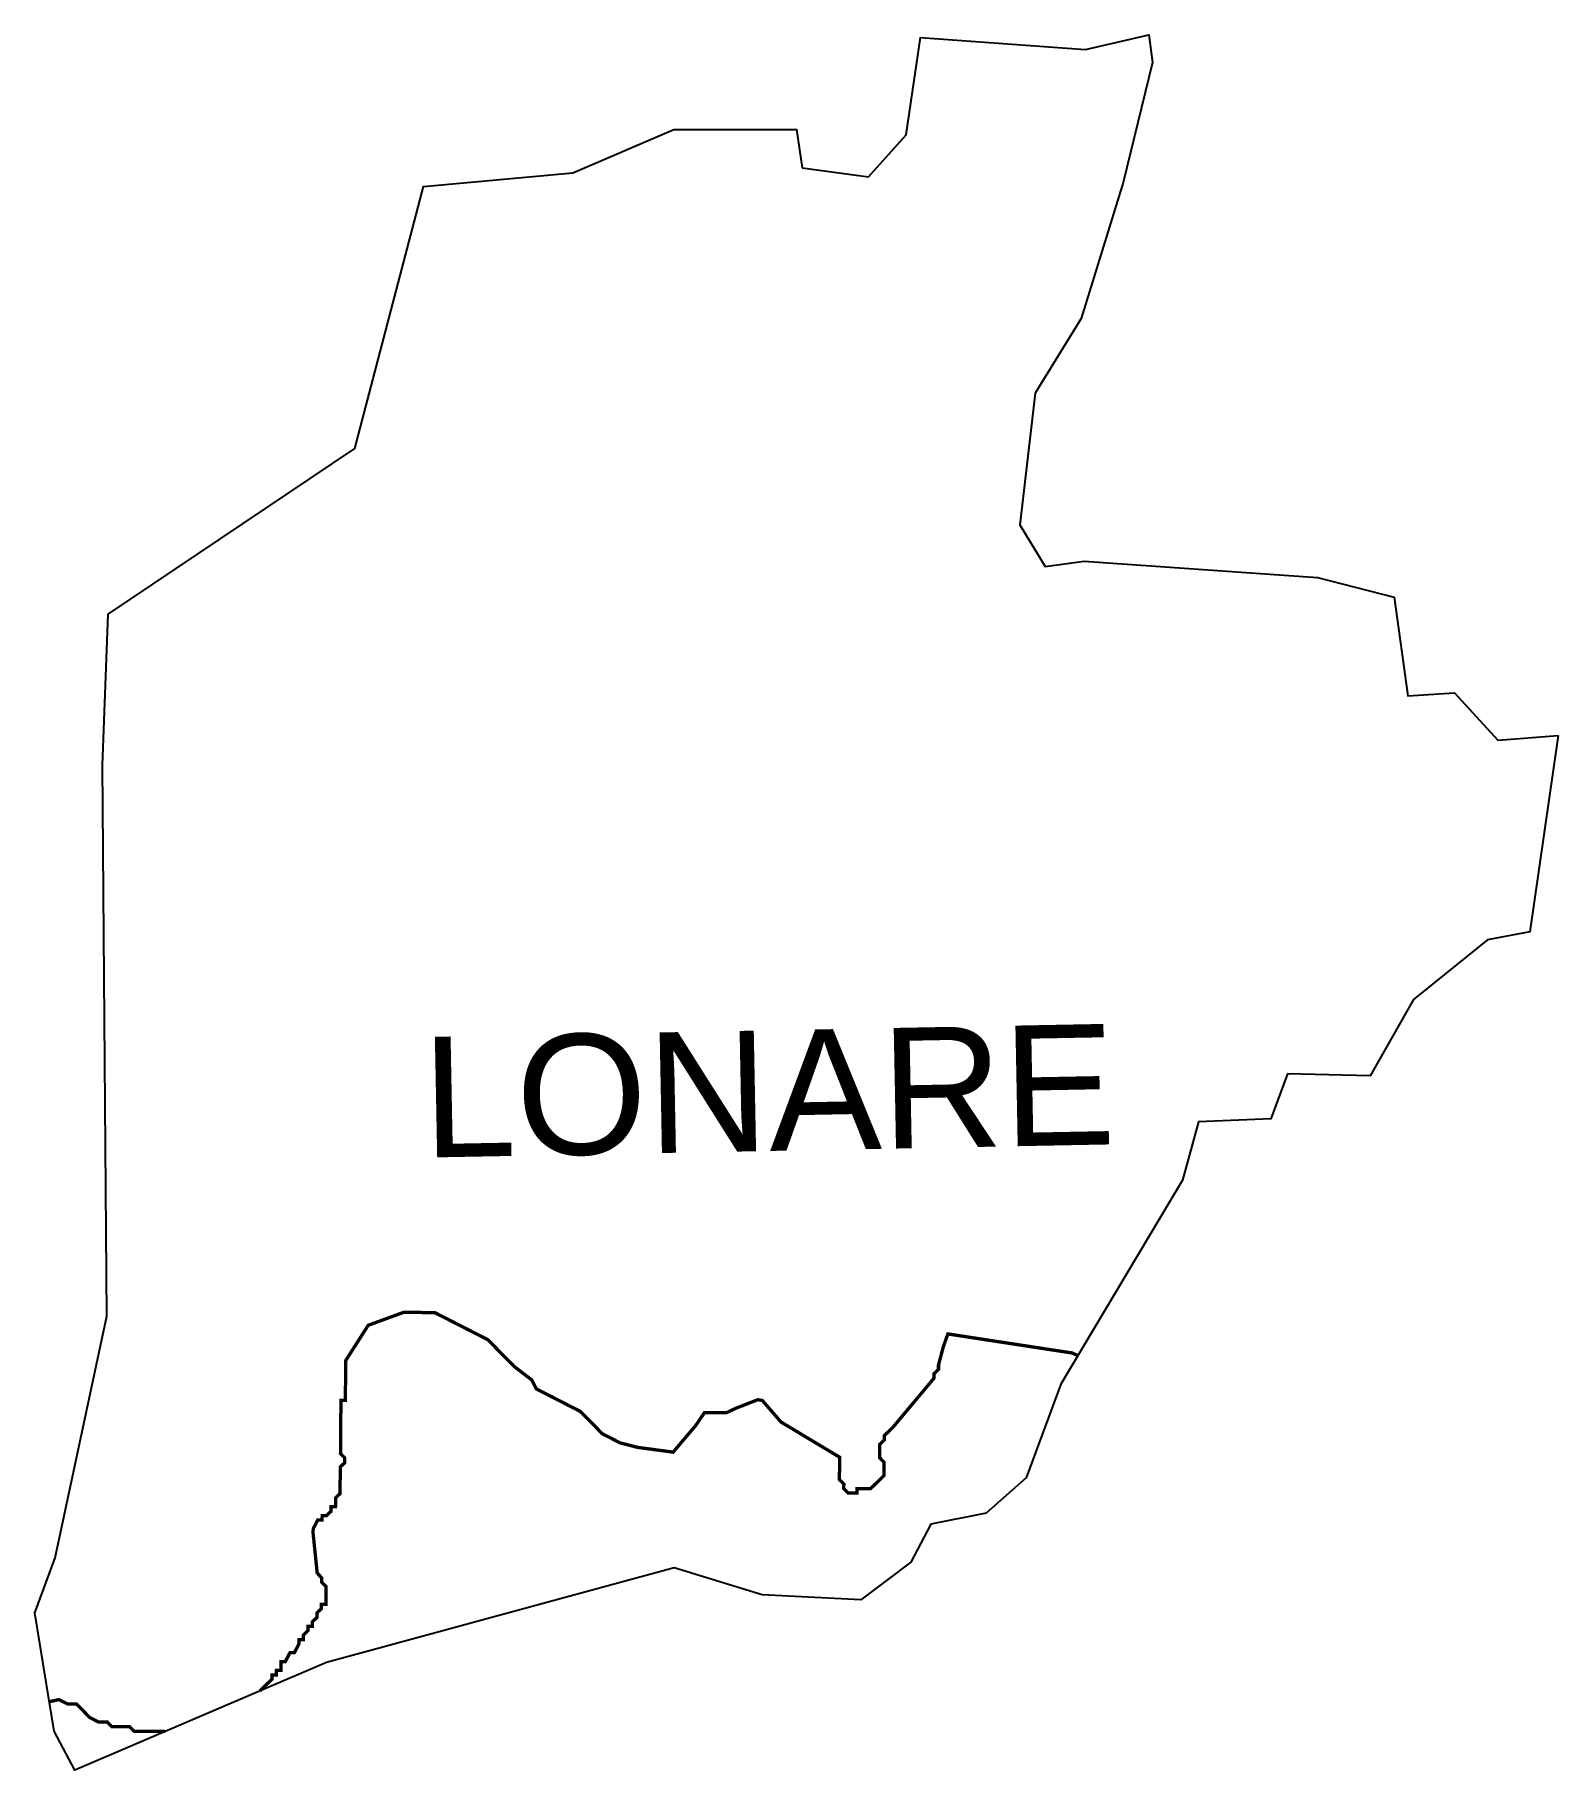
# Model space of a CAD drawing. Header units: metres. Extents: x 275244 to 276617, y 2065954 to 2067519.
import ezdxf

# ---------------------------------------------------------------- set-up
doc = ezdxf.new("R2010")
doc.units = ezdxf.units.M
for name, color, linetype in [('HAZARDS LINE', 1, 'Continuous'), ('village', 3, 'Continuous'), ('VILLAGE NAME', 250, 'Continuous')]:
    doc.layers.add(name, color=color, linetype=linetype)
doc.styles.get("Standard").update_dxf_attribs({"font": 'simplex.shx'})

msp = doc.modelspace()

# ---------------------------------------------------------------- linework, layer by layer
at = {"color": 3, "flags": 128}
msp.add_lwpolyline([(275935.1, 2067398.8), (275995, 2067390.5)], dxfattribs=at)
at = {"layer": 'HAZARDS LINE', "lineweight": 0}
for points in [[(276183.7, 2066327.7, 3.01, 3.01, 0), (276178.6, 2066330, 3.01, 3.01, 0), (276066.5, 2066347.2, 3.01, 3.01, 0), (276062.3, 2066335.2, 3.01, 3.01, 0), (276058.1, 2066319.2, 3.01, 3.01, 0), (276058.1, 2066315.2, 3.01, 3.01, 0), (276054, 2066311.3, 3.01, 3.01, 0), (276054, 2066307.2, 3.01, 3.01, 0), (276017.4, 2066263.5, 3.01, 3.01, 0), (276013.4, 2066259.5, 3.01, 3.01, 0), (276009.3, 2066255.6, 3.01, 3.01, 0), (276009.3, 2066251.6, 3.01, 3.01, 0), (276005.2, 2066247.6, 3.01, 3.01, 0), (276005.1, 2066235.6, 3.01, 3.01, 0), (276009.1, 2066231.5, 3.01, 3.01, 0), (276008.9, 2066219.5, 3.01, 3.01, 0), (276000.8, 2066211.5, 3.01, 3.01, 0), (275996.8, 2066207.6, 3.01, 3.01, 0), (275984.7, 2066207.7, 3.01, 3.01, 0), (275984.7, 2066203.7, 3.01, 3.01, 0), (275976.7, 2066203.8, 3.01, 3.01, 0), (275972.7, 2066207.8, 3.01, 3.01, 0), (275972.8, 2066211.9, 3.01, 3.01, 0), (275968.8, 2066215.9, 3.01, 3.01, 0), (275969, 2066236, 3.01, 3.01, 0), (275916.1, 2066267.8, 3.01, 3.01, 0), (275899.3, 2066287.2, 3, 3, 0), (275895.3, 2066287.9, 3, 3, 0), (275875.2, 2066280.1, 3, 3, 0), (275867.2, 2066276.2, 3, 3, 0), (275847.2, 2066276.3, 3, 3, 0), (275839.1, 2066264.4, 3, 3, 0), (275818.9, 2066240.6, 3, 3, 0), (275787, 2066244.9, 3, 3, 0), (275771, 2066249, 3, 3, 0), (275755.1, 2066257.2, 3, 3, 0), (275735.3, 2066277.3, 3, 3, 0), (275695.5, 2066297.7, 3, 3, 0), (275691.5, 2066305.7, 3, 3, 0), (275675.7, 2066317.8, 3, 3, 0), (275651.9, 2066342, 3, 3, 0), (275628, 2066354.2, 3, 3, 0), (275604.1, 2066366.4, 3, 3, 0), (275576.1, 2066366.7, 3, 3, 0), (275544.1, 2066355, 3, 3, 0), (275523.8, 2066323.2, 3, 3, 0), (275523.5, 2066287.2, 3, 3, 0), (275519.5, 2066287.2, 3, 3, 0), (275519.1, 2066239.2, 3, 3, 0), (275523, 2066235.2, 3, 3, 0), (275523, 2066231.2, 3, 3, 0), (275518.9, 2066227.2, 3, 3, 0), (275518.7, 2066203.2, 3, 3, 0), (275514.7, 2066199.3, 3, 3, 0), (275514.6, 2066191.3, 3, 3, 0), (275510.6, 2066191.3, 3, 3, 0), (275510.6, 2066187.3, 3, 3, 0), (275506.6, 2066183.4, 3, 3, 0), (275502.6, 2066183.4, 3, 3, 0), (275502.5, 2066179.4, 3, 3, 0), (275498.5, 2066179.4, 3, 3, 0), (275494.5, 2066171.5, 3, 3, 0), (275494.4, 2066167.5, 3, 3, 0), (275498.1, 2066131.5, 3, 3, 0), (275502.1, 2066127.4, 3, 3, 0), (275502, 2066123.4, 3, 3, 0), (275506, 2066119.4, 3, 3, 0), (275505.9, 2066103.4, 3, 3, 0), (275501.9, 2066103.4, 3, 3, 0), (275501.8, 2066099.4, 3, 3, 0), (275497.8, 2066095.5, 3, 3, 0), (275497.8, 2066091.5, 3, 3, 0), (275493.7, 2066087.5, 3, 3, 0), (275493.7, 2066083.5, 3, 3, 0), (275489.7, 2066083.5, 3, 3, 0), (275489.7, 2066079.6, 3, 3, 0), (275485.6, 2066075.6, 3, 3, 0), (275485.6, 2066071.6, 3, 3, 0), (275481.6, 2066071.6, 3, 3, 0), (275481.6, 2066067.6, 3, 3, 0), (275477.5, 2066059.7, 3, 3, 0), (275473.5, 2066059.7, 3, 3, 0), (275469.4, 2066051.7, 3, 3, 0), (275465.4, 2066051.8, 3, 3, 0), (275465.4, 2066043.8, 3, 3, 0), (275461.4, 2066043.8, 3, 3, 0), (275461.3, 2066039.8, 3, 3, 0), (275457.3, 2066039.8, 3, 3, 0), (275457.3, 2066035.9, 3, 3, 0), (275446.5, 2066025.3, 3, 3, 0)], [(275361.3, 2065988.7, 3, 3, 0), (275333, 2065989, 3, 3, 0), (275329, 2065993, 3, 3, 0), (275313, 2065993.1, 3, 3, 0), (275309, 2065997.2, 3, 3, 0), (275301.1, 2065997.2, 3, 3, 0), (275293.1, 2066001.3, 3, 3, 0), (275285.2, 2066009.4, 3, 3, 0), (275281.2, 2066013.4, 3, 3, 0), (275273.2, 2066013.5, 3, 3, 0), (275265.3, 2066017.5, 3, 3, 0), (275256.6, 2066015.5, 3, 3, 0)]]:
    msp.add_lwpolyline(points, format="xyseb", dxfattribs=at)
at = {"layer": 'village', "color": 3, "true_color": 0x00ff00}
for points in [[(275995, 2067390.5, 0), (276028.9, 2067428.4, 0), (276041.9, 2067516.1, 0), (276190.7, 2067505.5, 0), (276247.7, 2067518.7, 0), (276251, 2067493.6, 0), (276224.4, 2067385.4, 0), (276186.7, 2067262.7, 0), (276145.1, 2067195.4, 0), (276131.4, 2067076.9, 0), (276154.2, 2067039.2, 0), (276189.5, 2067043.9, 0), (276399.8, 2067029.3, 0), (276468.9, 2067011.7, 0), (276481.1, 2066922.5, 0), (276523.1, 2066925.4, 0), (276562.2, 2066882.5, 0), (276616.7, 2066886.9, 0)], [(276616.7, 2066886.9, 0), (276591, 2066709.9, 0), (276553, 2066702.7, 0), (276486.1, 2066648.8, 0), (276447.3, 2066579.9, 0), (276372.7, 2066581.7, 0), (276357.7, 2066541.1, 0), (276292.4, 2066538.6, 0), (276278.1, 2066485.8, 0), (276168.3, 2066302, 0), (276137.1, 2066217.5, 0), (276101.2, 2066185.6, 0), (276051.2, 2066175.7, 0), (276033.2, 2066141.3, 0), (275988.1, 2066107.5, 0), (275899.2, 2066111.8, 0), (275819.8, 2066136.3, 0), (275506.4, 2066050.9, 0), (275279.7, 2065953.7, 0), (275261, 2065988.9, 0), (275243.5, 2066095.6, 0), (275261.9, 2066145.4, 0), (275308.4, 2066363.3, 0), (275304.5, 2066860.1, 0), (275309.6, 2066996.2, 0), (275532, 2067145.6, 0), (275594, 2067381.8, 0), (275728.6, 2067394.3, 0), (275819.6, 2067433.4, 0), (275930.1, 2067433.4, 0), (275935.1, 2067398.8, 0)]]:
    msp.add_polyline3d(points, dxfattribs=at)

# ---------------------------------------------------------------- texts
at = {"layer": 'VILLAGE NAME', "insert": (275591.7, 2066614.9), "char_height": 108.748, "attachment_point": 1, "rotation": 1.1028}
msp.add_mtext_dynamic_manual_height_columns('{\\fArial|b0|i0|c0|p34;LONARE}', width=726.929, gutter_width=543.7, heights=[0], dxfattribs=at)

doc.saveas('drawing.dxf')
